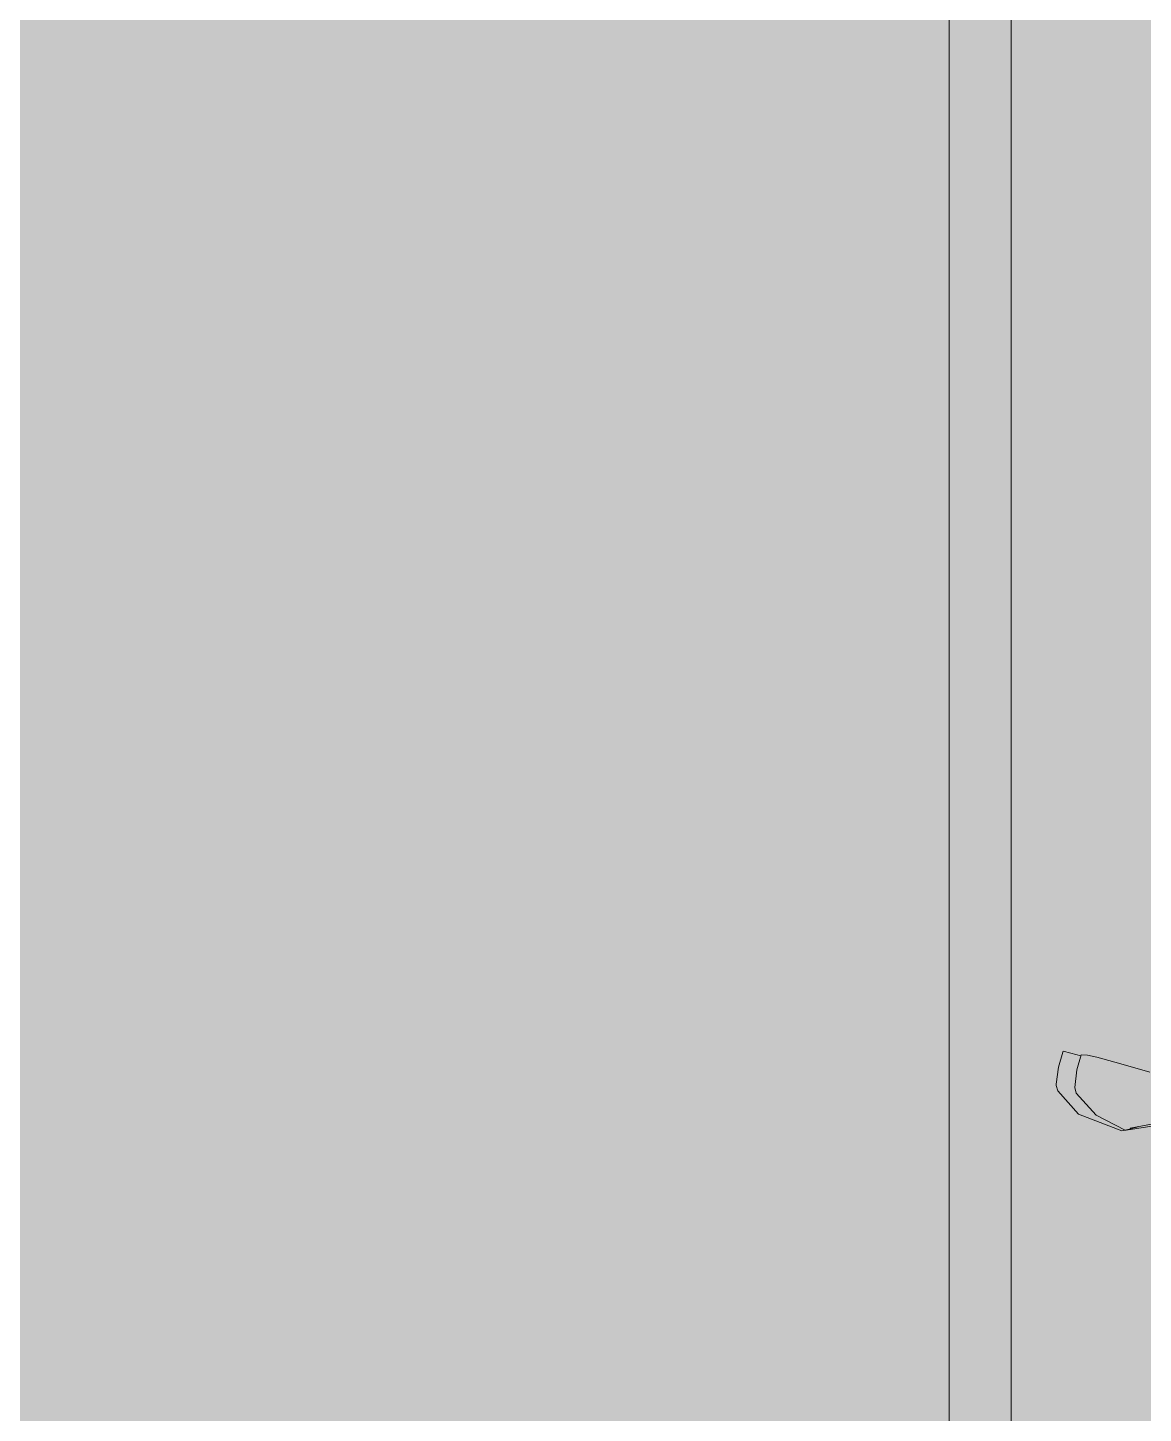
# Model space of a CAD drawing. Header units: millimetres. Extents: x 141848 to 1648660, y -821378 to -151356.
# Drawn here: x 208058 to 209493, y -199835 to -198052 of the extents above; entities that cross this region are included whole.
import ezdxf

# ---------------------------------------------------------------- set-up
doc = ezdxf.new("R2010")
doc.units = ezdxf.units.MM
doc.header["$MEASUREMENT"] = 0
doc.layers.add('Cars', color=7, linetype='Continuous')

# ---------------------------------------------------------------- blocks, each defined once
blk = doc.blocks.new('tir daf01')
at = {"layer": 'Cars', "color": 7, "linetype": 'Continuous', "lineweight": 13}
for p, q in [((248.3, 95), (255.7, 133.6)), ((245, 84.6), (251.1, 123.2)), ((320.6, 120.4), (331.2, 83)), ((250.3, 105.6), (246, 88.6)), ((245, 84.6), (266.5, 28.6)), ((265, 51.4), (246, 88.6)), ((331.2, 83), (339.8, 52.2)), ((293.7, 25.7), (265, 51.4)), ((339.8, 52.2), (342.6, 40.1)), ((342.6, 40.1), (342.7, 32)), ((266.5, 28.6), (296.6, 1.9)), ((301, 23.8), (293.7, 25.7)), ((323.4, 26.6), (301, 23.8)), ((342.7, 32), (323.4, 26.6)), ((341.6, 31.7), (345.2, 18.9)), ((345.2, 18.9), (347.5, 8.9)), ((303.6, 0), (296.6, 1.9)), ((305.2, 0), (303.6, 0)), ((326.9, 3.1), (305.2, 0)), ((346.5, 8.6), (326.9, 3.1)), ((347.5, 8.9), (346.5, 8.6))]:
    blk.add_line(p, q, dxfattribs=at)
blk = doc.blocks.new('Truck Elev 02 16')
at = {"layer": 'Cars', "color": 25, "linetype": 'Continuous', "lineweight": 5, "true_color": 0x9a6861}
for p, q in [((-15000.1, -1170.6), (-3393.4, -1170.6)), ((-15000.1, -1250.1), (-3393.4, -1250.1))]:
    blk.add_line(p, q, dxfattribs=at)

msp = doc.modelspace()

# ---------------------------------------------------------------- hatches: boundary and pattern name
at = {"linetype": 'Continuous', "lineweight": 0, "true_color": 0x6f6f6f}
h = msp.add_hatch(color=8, dxfattribs=at)
h.paths.add_polyline_path([(141848.442, -295062.571), (269220.821, -293826.868), (269220.821, -270902.734), (268763.049, -270902.734), (254213.6, -271040.575), (254213.6, -163437.635), (153156.2, -163437.635), (153156.2, -271040.575), (153182.962, -271040.57), (153183.146, -272000.514, -0.40942736), (149183.681, -275935.042), (141848.442, -275935.042)])
h.paths.add_polyline_path([(158435.584, -260639.953), (155145.584, -260639.953), (155145.584, -248364.953), (155145.584, -243089.974), (155145.584, -242189.974), (158435.584, -242189.974)], flags=0)
h.paths.add_polyline_path([(161503.433, -171995.57), (161503.433, -193810.571), (161503.433, -230015.57), (161503.433, -260810.571), (196775.042, -260810.571), (196775.042, -222495.57), (186955.542, -222495.57), (186955.542, -218295.57), (196754.55, -218295.57), (196754.55, -208495.57), (196754.55, -204495.57), (193355.542, -204495.57), (193355.542, -195161.535), (195576.034, -195161.535), (195576.034, -189810.571), (217850.068, -189810.571), (217850.068, -262266.885), (245610.045, -262266.885), (245610.045, -253395.571), (245626.034, -253395.571), (246426.034, -253395.571), (247826.034, -253395.571), (247826.034, -248005.571), (247826.034, -246605.571), (245626.034, -246605.571), (245610.045, -246605.571), (245610.045, -171995.57), (212806.28, -171995.57)], flags=0)
h.paths.add_polyline_path([(162737.042, -269433.913, -0.09031866), (162858.773, -268727.623, -0.20144873), (163912.639, -267592.74, -0.10421145), (164718.006, -267415.055), (165317.979, -267409.371, -0.10404461), (166125.354, -267571.244, -0.23825546), (167284.257, -268953.318, -0.05518862), (167336.836, -269390.334), (167338.931, -269611.438), (167351.046, -270890.267), (167092.583, -271892.761, -0.26794919), (165370.083, -272909.124), (164770.11, -272914.808, -0.19371746), (163379.252, -272370.185, -0.07056876), (163028.663, -271931.262, -0.1316525), (162751.253, -270933.845)], flags=0)
h.paths.add_polyline_path([(175327.752, -275599.002, -0.4157911), (173316.986, -273599.031), (173316.986, -273452.052), (173330.488, -267377.824, -0.3805567), (175316.986, -265609.826), (175394.714, -265609.826), (175394.714, -270609.826), (190394.714, -270609.826), (190394.714, -265609.826), (195356.191, -265609.826, -0.41421356), (196856.191, -267109.826), (196856.191, -273660.699, -0.34550161), (195137.285, -275433.432)], flags=0)
h.paths.add_polyline_path([(205510.093, -271504.083, -0.13447393), (205230.948, -270484.937), (205230.948, -268984.937, -0.41421356), (207230.948, -266984.937), (207830.948, -266984.937, -0.41421356), (209830.948, -268984.937), (209830.948, -270484.937, -0.12882035), (209574.03, -271465.581, -0.27093629), (207830.948, -272484.937), (207230.948, -272484.937, -0.26498)], flags=0)
h.paths.add_polyline_path([(217862.687, -273329.325), (217869.949, -267730.336, -0.09856151), (218100.718, -266943.721), (218117.681, -266951.545, -0.258849), (219955.479, -265605.827), (219953.141, -265587.294), (220637.569, -265587.294), (220637.569, -265687.294), (220637.569, -270687.294), (250537.569, -270687.294), (250537.569, -265687.294), (252208.004, -265687.294), (254186.294, -265687.294), (254186.294, -267687.294), (254186.294, -271062.255, 0.00134576), (254186.323, -271073.021), (254197.209, -273095.233, -0.41421356), (252208.004, -275105.97), (243484.534, -275105.97, -0.00518896), (243431.438, -275116.103), (235447.992, -275196.191), (220071.012, -275253.24, -0.38655333), (217873.089, -273475.385, -0.02518922)], flags=0)

# ---------------------------------------------------------------- block references
at = {"layer": 'Cars', "color": 7, "linetype": 'Continuous', "lineweight": 20, "xscale": -1, "zscale": 1000, "rotation": 270}
msp.add_blockref('tir daf01', (209381.013, -199716.528), dxfattribs=at)
at = {"layer": 'Cars', "color": 7, "linetype": 'Continuous', "lineweight": 5, "zscale": 1000, "rotation": 269.9999999999999}
msp.add_blockref('Truck Elev 02 16', (210493.46, -203691.28), dxfattribs=at)

doc.saveas('drawing.dxf')
